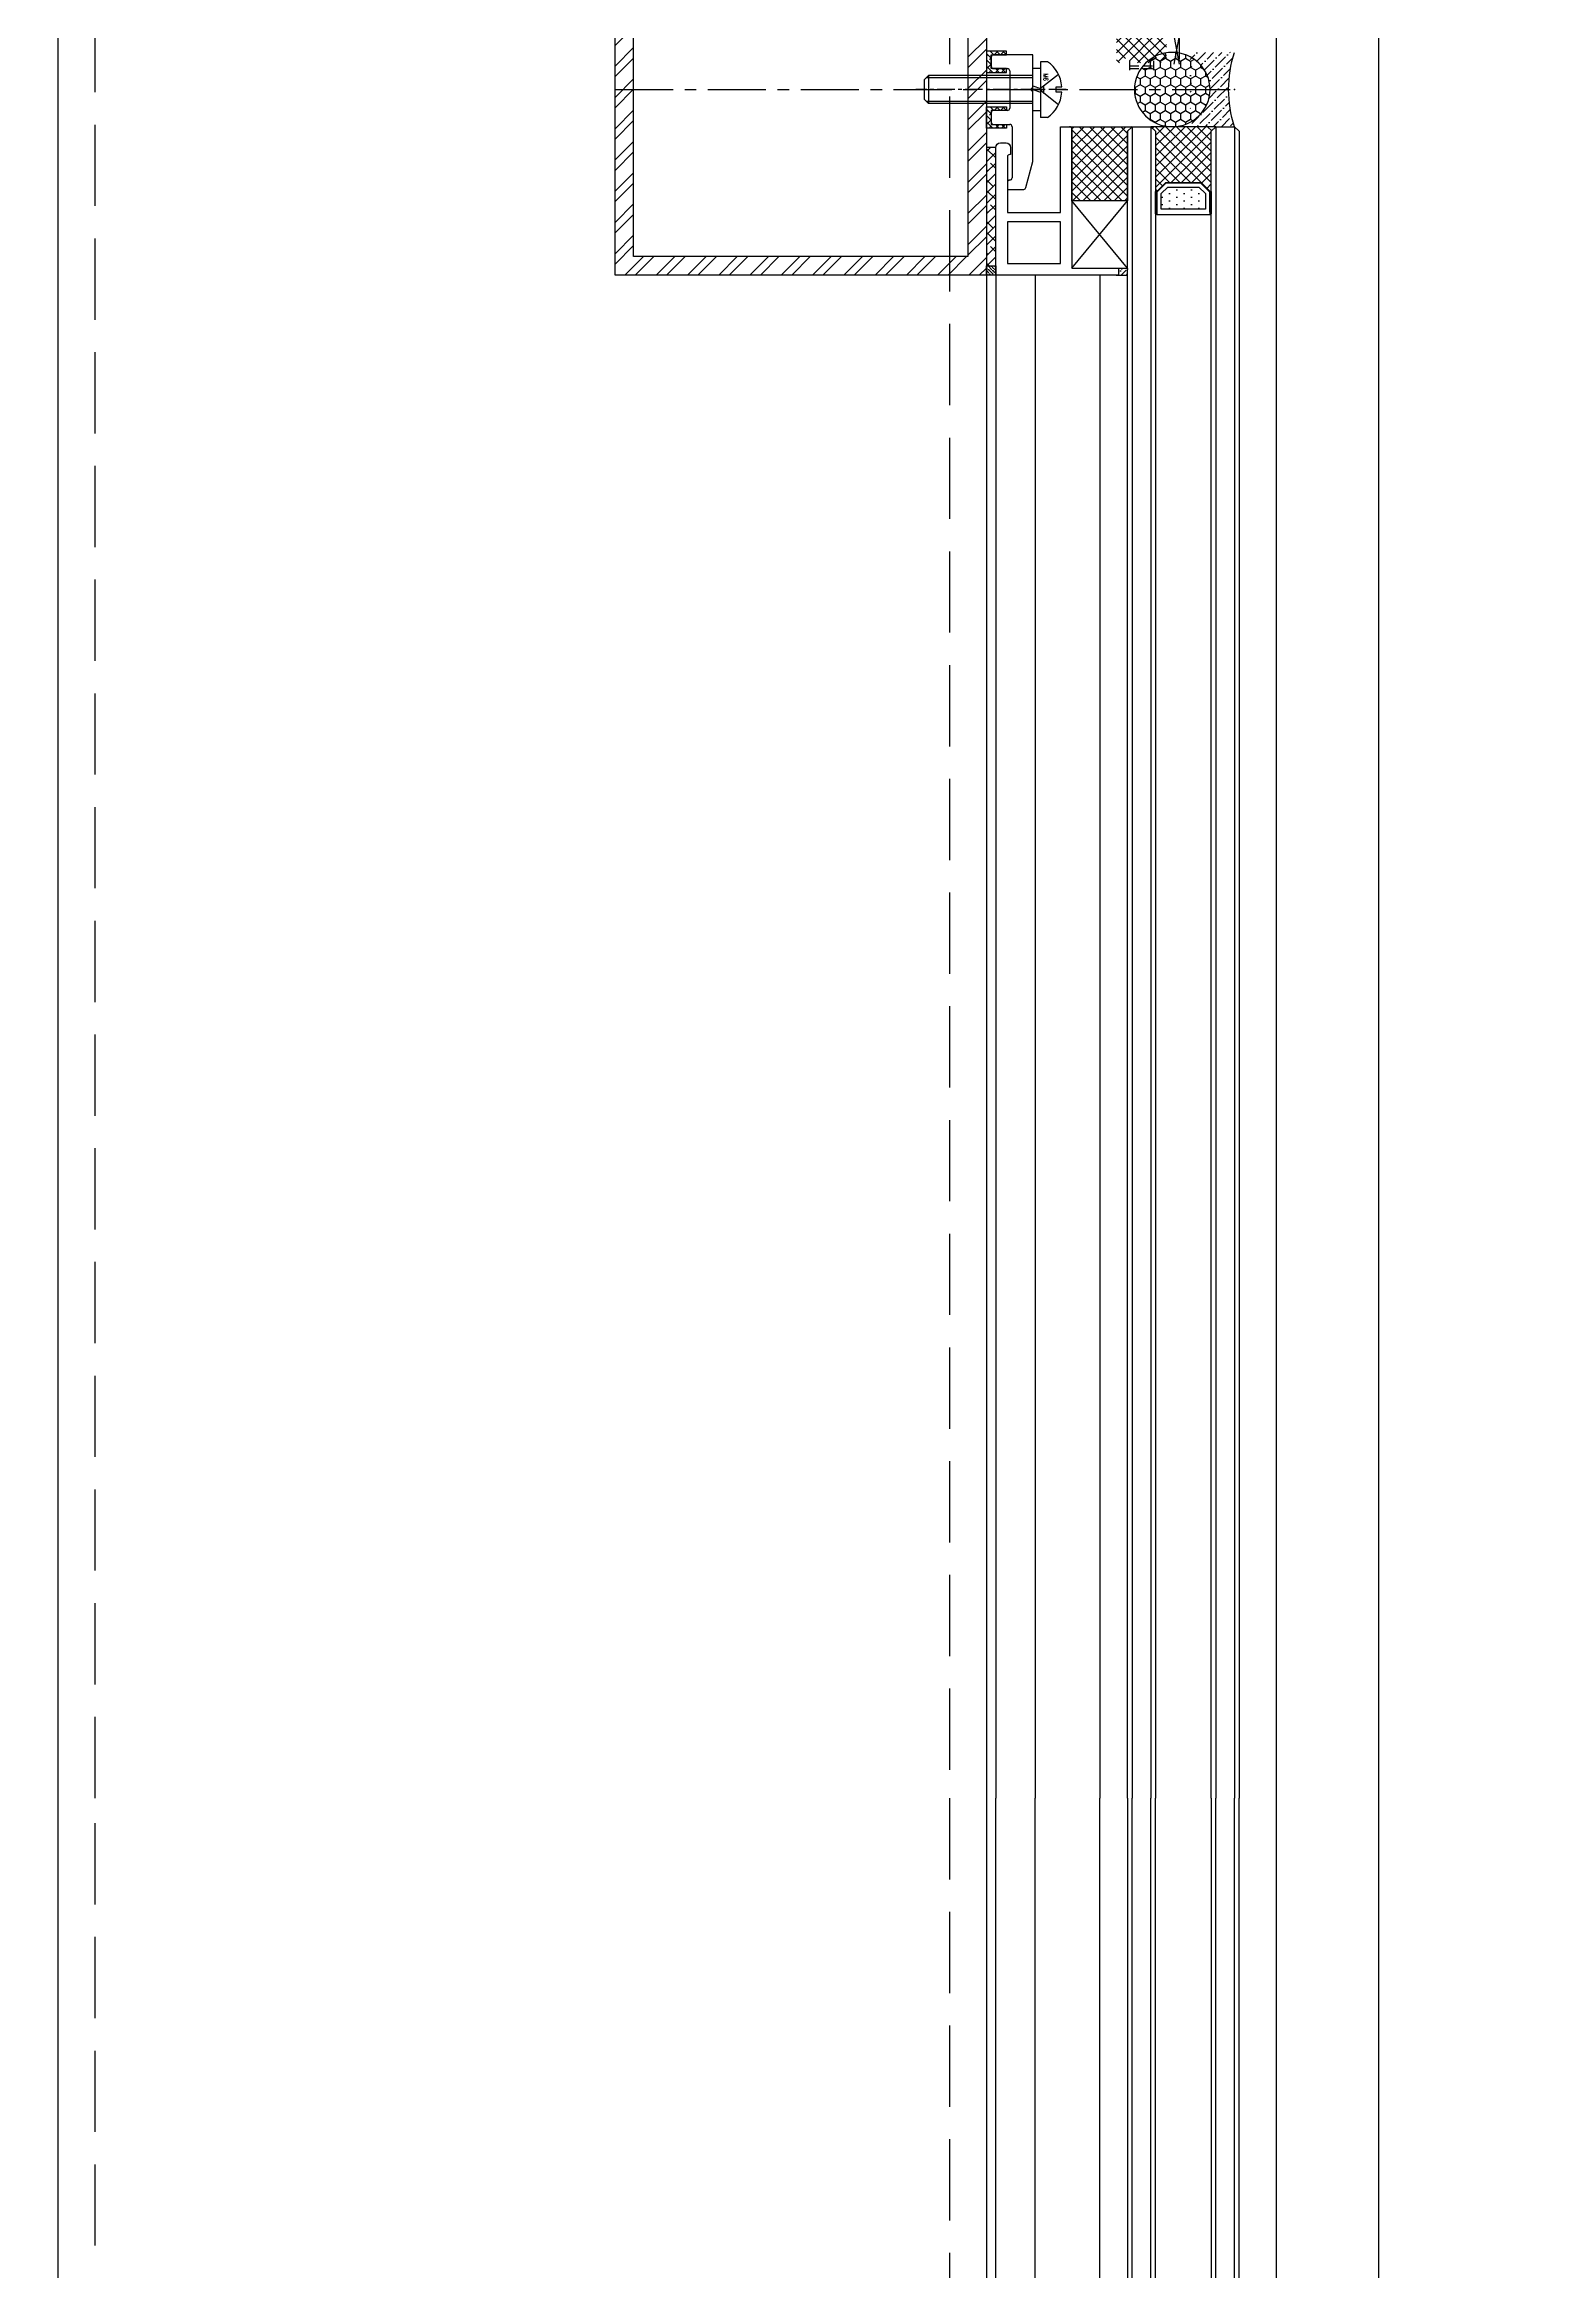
# Model space of a CAD drawing. Extents: x 220580 to 2027826, y -309201 to 71987.
# Drawn here: x 404590.9 to 404915.4, y -223549 to -223069.3 of the extents above; entities that cross this region are included whole.
import ezdxf
from ezdxf.enums import TextEntityAlignment as Align

# ---------------------------------------------------------------- set-up
doc = ezdxf.new("R2010")
doc.units = 0
for name, pattern in [('AUSGEZOGEN', [0]), ('CENTER', [2, 1.25, -0.25, 0.25, -0.25]), ('DASHED', [0.75, 0.5, -0.25]), ('ZN-CENTER', [2, 1.25, -0.25, 0.25, -0.25]), ('ZN-DASH', [0.35, 0.25, -0.1])]:
    doc.linetypes.add(name, pattern=pattern)
for name, color, linetype in [('!ZN1-填充-8', 8, 'Continuous'), ('!ZN1-标注-173', 173, 'Continuous'), ('!ZN3-玻璃幕墙-4', 4, 'Continuous'), ('!ZN3-铝板幕墙-3', 3, 'Continuous'), ('!ZN4-辅助材料-1', 1, 'Continuous'), ('!ZN4-配件-11', 11, 'Continuous'), ('!ZN5-钢材投影-40', 40, 'Continuous'), ('!ZN5-铝材投影-112', 112, 'Continuous'), ('!ZN5-铝材断面-6', 6, 'Continuous'), ('!ZN6-虚线-8', 8, 'ZN-DASH'), ('2钢材断面', 2, 'Continuous'), ('4玻璃幕墙', 4, 'Continuous'), ('A_Hatch', 8, 'Continuous'), ('ZX', 240, 'CENTER'), ('型材截面颜色', 253, 'Continuous')]:
    doc.layers.add(name, color=color, linetype=linetype)
for name, color, linetype, lineweight in [('0CABR-填充', 8, 'Continuous', 5), ('0CABR-密封材料、垫片', 195, 'Continuous', 9), ('0填充', 8, 'Continuous', 13)]:
    doc.layers.add(name, color=color, linetype=linetype, lineweight=lineweight)
doc.styles.add('DHTEXT-1', font='ROMANS.shx', dxfattribs={"width": 0.7, "bigfont": 'CHINESE.shx'})

# ---------------------------------------------------------------- blocks, each defined once
blk = doc.blocks.new('20250822090122')
at = {"layer": 'A_Hatch'}
h = blk.add_hatch(dxfattribs=at)
h.set_pattern_fill('ANSI32', color=256)
h.set_pattern_definition([(45, (-80, -40), (-3.367596045400933, 3.367596045400933), []), (45, (-77.75493500000448, -40), (-3.367596045400933, 3.367596045400933), [])])
h.paths.add_polyline_path([(0, 40), (-80, 40), (-80, -40), (0, -40)])
h.paths.add_polyline_path([(-4, 36), (-4, -36), (-76, -36), (-76, 36)], flags=16)
at = {"layer": '2钢材断面'}
for points in [[(-80, 40), (0, 40), (0, -40), (-80, -40)], [(-76, 36), (-4, 36), (-4, -36), (-76, -36)]]:
    blk.add_lwpolyline(points, close=True, dxfattribs=at)
blk = doc.blocks.new('*U1816')
at = {"layer": '!ZN1-填充-8'}
h = blk.add_hatch(dxfattribs=at)
h.set_pattern_fill('ANSI37', color=256, scale=0.5, style=0)
h.set_pattern_definition([(45, (6, -8.881784197001252e-16), (-1.122532015133644, 1.122532015133644), []), (135, (6, -8.881784197001252e-16), (-1.122532015133644, -1.122532015133644), [])])
h.paths.add_polyline_path([(1.029468876367901e-06, 5.00000102652325), (1.029468876367901e-06, 19.0000010265237), (1.000001029469331, 18.00000102652325), (14.00000102946797, 18.00000102652325), (14.00000102946797, 17.75000102652325), (12.00000102946797, 15.75000102652325), (12.00000102946797, 8.250001026523705), (14.00000102946797, 6.250001026523704), (14.00000102946797, 6.000001026523704), (1.000001029469331, 6.000001026523704)])
h = blk.add_hatch(dxfattribs=at)
h.set_pattern_fill('DOTS', color=8, angle=-1.272221872585407e-14, style=0)
h.set_pattern_definition([(0, (6, -8.881784197001252e-16), (0.7937500000000003, 1.5875), [0, -1.5875])])
h.paths.add_polyline_path([(13.00000246392847, 15.33578673215879), (13.00000246392847, 8.664213388665985), (14.4142185169444, 7.24999733565005), (17.80000246392865, 7.24999733565005), (17.80000246392865, 16.74999733565005), (14.41421306741995, 16.74999733565005)])
for points in [[(18.75000205893684, 17.99999999999977), (14.00000205893684, 17.99999999999977), (14.00000205893684, 17.74999999999977), (18.75000205893684, 17.74999999999977)], [(18.75000205893684, 6.249999999999772), (14.00000205893684, 6.249999999999772), (14.00000205893684, 5.999999999999772), (18.75000205893684, 5.999999999999772)]]:
    blk.add_hatch(color=256, dxfattribs=at).paths.add_polyline_path(points)
for p, q in [((2.058937752735802e-06, 22.99999999999977), (360.0852182416716, 23.00000000000965)), ((1.029468876367901e-06, 19.00000102946865), (360.0852172122027, 19.00000102947851)), ((1.029468876367901e-06, 4.999999091356357), (360.0852172122027, 4.999999091366227)), ((2.058937752735801e-06, 1.000000120825234), (360.0852182416716, 1.000000120835105))]:
    blk.add_line(p, q, dxfattribs=at)
at = {"layer": '!ZN3-玻璃幕墙-4'}
for points in [[(360.0852182416716, 24.00000000000965), (1.000002058937753, 23.99999999999977), (2.058937752735802e-06, 22.99999999999977), (2.058937752735801e-06, 18.99999999999977), (1.000002058937753, 17.99999999999977), (360.0852182416716, 18.00000000000964)], [(360.085218241672, 6.000000000009642), (1.000002058937298, 5.999999999999772), (2.058936843241099e-06, 4.999999999999772), (2.058935933746397e-06, 0.9999999999997726), (1.000002058935479, 0), (360.085218241672, 1.146234587067292e-11)]]:
    blk.add_lwpolyline(points, dxfattribs=at)
at = {"layer": '!ZN4-辅助材料-1'}
for points in [[(1.029468876367901e-06, 5.00000102652325), (1.029468876367901e-06, 19.0000010265237), (1.000001029469331, 18.00000102652325), (14.00000102946797, 18.00000102652325), (14.00000102946797, 17.75000102652325), (12.00000102946797, 15.75000102652325), (12.00000102946797, 8.250001026523705), (12.00000102946797, 8.250001026523705), (14.00000102946797, 6.250001026523704), (14.00000102946797, 6.000001026523704), (1.000001029469331, 6.000001026523704), (1.029468876367901e-06, 5.00000102652325)], [(12.00000205893639, 15.74999993958727), (12.00000205893639, 8.250000060412503), (14.00000205893639, 6.250000060412503), (19.00000205893639, 6.250000060412503), (19.00000205893639, 17.7500000604125), (14.00000205893639, 17.7500000604125)], [(13.00000246392847, 15.33578673215879), (13.00000246392847, 8.664213388665985), (14.4142185169444, 7.24999733565005), (17.80000246392865, 7.24999733565005), (17.80000246392865, 16.74999733565005), (14.41421306741995, 16.74999733565005)], [(18.75000205893684, 17.99999999999977), (14.00000205893684, 17.99999999999977), (14.00000205893684, 17.74999999999977), (18.75000205893684, 17.74999999999977)], [(18.75000205893684, 6.249999999999772), (14.00000205893684, 6.249999999999772), (14.00000205893684, 5.999999999999772), (18.75000205893684, 5.999999999999772)]]:
    blk.add_lwpolyline(points, close=True, dxfattribs=at)
blk.add_lwpolyline([(18.40000141310247, 17.74999853286067), (18.40000141310247, 17.65000006041236), (14.04142182915984, 17.65000006041236), (12.09999785437094, 15.70857608562369), (12.09999785437094, 8.291423709387573), (14.04142303089793, 6.349998532860581), (18.40000205893648, 6.349998532860581), (18.40000205893648, 6.250000060412503), (18.40000205893648, 6.349998532860581)], dxfattribs=at)
at = {"layer": 'Defpoints', "color": 250}
for p in [(2.058935478999048e-06, 24.00000205304695), (1.029468876367901e-06, 17.99999999999977), (1.029468876367901e-06, 5.999999999999772), (12.00000205893639, 6.000001026523704), (2.058935478999047e-06, 0)]:
    blk.add_point(p, dxfattribs=at)
blk = doc.blocks.new('*U1907')
at = {"linetype": 'ByBlock', "ltscale": 10}
for p, q in [((-3.099760062443238, 5.999999999999091), (-1.5997600624396, 5.999999999999091)), ((-1.5997600624396, -5.999999999999091), (-1.5997600624396, 5.999999999999091)), ((-6.199760062438145, 0.5999999999958163), (-4.999760062433779, 0.5999999999976353)), ((-5.512308570388996, 3.264313849224891), (-1.5997600624396, 0.2324707128979036)), ((-4.999760062433779, 0.5999999999976353), (-4.999760062433779, -0.5999999999994543)), ((-2.359507198434585, 0.8212005739923881), (-2.359507198434585, -0.8212005739890408)), ((-1.5997600624396, -4.620044984873882), (-1.5997600624396, 4.620044984872013)), ((-1.5997600624396, 4.620044984872013), (0, 4.620044984872013)), ((0, -9.343636975245317e-13), (-1.5997600624396, 0.5822434348437788)), ((0, 4.620044984872013), (0, -4.620044984873882)), ((2.220446049250313e-16, 3.000000000002645), (22.5002399375644, 3.000000000000339)), ((2.220446049250313e-16, 2.55000000000389), (22.95023993756877, 2.549999999997793)), ((22.50023993756076, -2.999999999986928), (22.50023993755713, 3.000000000014891)), ((22.50023993755713, 3.000000000014891), (23.40023993755858, 2.100000000013436)), ((23.40023993756222, -2.100000000009119), (23.40023993755858, 2.100000000013436)), ((-4.999760062433779, -0.5999999999994543), (-6.200041946336569, -0.6000000000067303)), ((-5.512308570388996, -3.264313849219434), (-1.5997600624396, -0.2324707128950645)), ((-0.0001236077368957922, -0.834518847842471), (-1.599883670176496, -0.2522754129977578)), ((0, -4.620044984873882), (-1.5997600624396, -4.620044984873882)), ((0, -2.549999999996544), (22.95023993757604, -2.549999999997114)), ((2.220446049250313e-16, -2.999999999997355), (22.50023993756804, -2.999999999999661)), ((22.50023993755713, -3.000000000014213), (23.40023993755858, -2.100000000012757)), ((-3.0997600624396, -5.999999999999091), (-1.5997600624396, -5.999999999999091))]:
    blk.add_line(p, q, dxfattribs=at)
at = {"color": 0, "linetype": 'ZN-CENTER', "ltscale": 3}
blk.add_line((-7.149760062439595, 2.968965134506063e-13), (25.2002399375604, 2.456684181638768e-12), dxfattribs=at)
at = {"linetype": 'ByBlock', "ltscale": 10}
for centre, radius, start, end in [((0.6289204536260513, 0.2696463704114649), 6.836666666661672, 123.0516276806388, 177.2303399897559), ((0.6289204536260513, -0.2696463704151029), 6.836666666662514, 182.7696600102441, 236.9483723193611)]:
    blk.add_arc(centre, radius, start, end, dxfattribs=at)
at = {"layer": 'Defpoints', "color": 0, "ltscale": 10, "style": 'DHTEXT-1', "width": 0.7}
blk.add_text('M6', height=1, rotation=90, dxfattribs=at).set_placement((-2.254738332375523, -2.651439335049475), align=Align.CENTER)
blk = doc.blocks.new('16胶缝')
at = {"layer": '!ZN1-填充-8', "ltscale": 0.1}
h = blk.add_hatch(dxfattribs=at)
h.set_pattern_fill('HONEY', color=256, scale=10, style=0)
h.set_pattern_definition([(4.818975183877585e-15, (-19679.56000236233, -11324.37131966545), (1.875, 1.08253175), [1.25, -2.5]), (120, (-19679.56000236233, -11324.37131966545), (-1.874999995903225, 1.082531757095823), [1.249999999999998, -2.499999999999997]), (60.00000000000003, (-19679.56000236233, -11324.37131966545), (4.096775418904741e-09, 2.165063507095822), [-2.499999999999998, 1.249999999999999])])
edge = h.paths.add_edge_path()
edge.add_ellipse((8.000000000182808, 13.40127735032729), major_axis=(-1.852811262691897e-12, -8.148750109612592), ratio=0.9817456533069091, start_angle=0, end_angle=360)
h = blk.add_hatch(dxfattribs=at)
h.set_pattern_fill('ANSI36', color=256, scale=10, style=0)
h.set_pattern_definition([(45.00000000000003, (-19679.575386873, -11324.37131966545), (0.6629126073623883, 2.430679560328756), [3.125, -0.625, 0, -0.625])])
edge = h.paths.add_edge_path()
edge.add_ellipse((8.015384510843433, 13.40127735032729), major_axis=(0.8733517820453444, 8.103544729698486), ratio=0.9813319895029027, start_angle=124.6262873536864, end_angle=247.3977371599691, ccw=False)
edge.add_arc((0.0005942590132690384, 10.19757702908555), 1.197577176534192, 269.97156881858757, 324.48671338471985, ccw=False)
edge.add_line((1.455191522836685e-11, 8.999999999992724), (1.091393642127514e-11, -1.818989403545856e-12))
edge.add_arc((8.000000000015461, -24.92179927315374), 26.17434008740905, 432.2031562990745, 467.7968437009381, ccw=False)
edge.add_line((16.00000000001455, 0), (16.00000000001091, 9.000000000003638))
edge.add_arc((16.00645417175474, 10.22705133927502), 1.227068313314542, 216.5905572920867, 269.6986325029304, ccw=False)
at = {"layer": '!ZN4-辅助材料-1', "color": 1, "ltscale": 0.1}
blk.add_arc((8.000000000014552, -24.92179927313555), 26.17434008739207, 72.20315629866607, 107.7968437013339, dxfattribs=at)
blk.add_ellipse((8.000000000182808, 13.40127735032729), major_axis=(-1.852811262691897e-12, -8.148750109612592), ratio=0.9817456533069091, dxfattribs=at)
blk.add_point((8.000000000014552, 7.275957614183426e-12), dxfattribs=at)
blk = doc.blocks.new('胶缝断面')
at = {"color": 7, "ltscale": 0.1, "extrusion": (0, 0, -1), "zscale": -1, "rotation": 180}
blk.add_blockref('16胶缝', (8, 5.456968210637569e-12), dxfattribs=at)
blk = doc.blocks.new('20240131155736')
at = {"layer": '!ZN1-填充-8'}
h = blk.add_hatch(dxfattribs=at)
h.set_pattern_fill('ANSI36', color=256, scale=0.5, angle=270, style=0)
h.set_pattern_definition([(315, (4155.516182055328, -11794.82250172619), (1.543481520808761, -0.4209495056751171), [1.984375, -0.396875, 0, -0.396875])])
h.paths.add_polyline_path([(-0.7497986001617392, 0.7500036128367356), (-0.7497986001617392, -0.7500036128367356), (1.250202532093681, -0.7500036128367356), (1.250202532093681, 0.7500036128367356)])
at = {"layer": '!ZN4-辅助材料-1', "linetype": 'AUSGEZOGEN'}
blk.add_line((-1.250202532108233, 0.749996387068677), (1.250202532108233, 0.7500036128367356), dxfattribs=at)
blk = doc.blocks.new('20240131160147')
at = {"layer": '!ZN5-铝材断面-6'}
blk.add_lwpolyline([(-3.359996820086963, 1.24972521692689), (-3.360017300714389, 19.749725232934), (-0.8600173007143894, 19.749725232934), (-0.8599968200869625, -10.750274787526), (9.139988671027822, -10.75027476862306), (9.139988671027822, -12.25027476862306), (-17.2600001134706, -12.25027476875402), (-17.2600001134706, 15.24972523121687, -0.414213562373095), (-16.2600001134706, 16.24972523121687), (-15.06000012539153, 16.24972523121687, -0.414213562373095), (-14.06000012539153, 15.24972523121687), (-14.06000012539153, 13.74972523121687), (-14.2600001134706, 13.74972523121687, 0.414213562373095), (-14.7600001134706, 13.24972523121687), (-14.7600001134706, 1.249725235698861)], format="xyb", close=True, dxfattribs=at)
blk.add_lwpolyline([(-14.7600001134706, -0.7502747643011389), (-14.7600001134706, -9.750274768754025), (-3.359996820086963, -9.750274787525996), (-3.359996820086963, -0.7502747830731096)], close=True, dxfattribs=at)
at = {"layer": '!ZN1-填充-8', "ltscale": 50, "xscale": -1, "rotation": 180}
blk.add_blockref('20240131155736', (9.889797354408074, -11.50027115578996), dxfattribs=at)
blk = doc.blocks.new('20250822102610', base_point=(-89164.55327459493, -87453.63117898782))
at = {"layer": '!ZN1-填充-8'}
h = blk.add_hatch(dxfattribs=at)
h.set_pattern_fill('ANSI37', color=256, angle=-1.272221872585407e-14, style=0)
h.set_pattern_definition([(44.99999999999999, (0, 0), (-1.122532015133644, 1.122532015133644), []), (135, (0, 0), (-1.122532015133644, -1.122532015133644), [])])
edge = h.paths.add_edge_path()
edge.add_line((-89165.05327484866, -87423.13117512563), (-89151.55327484867, -87423.13118085341))
edge.add_line((-89151.55327484867, -87423.13118085341), (-89152.55327484867, -87424.13118000627))
edge.add_line((-89152.55327484867, -87424.13118000627), (-89152.55327484867, -87439.13118438769))
edge.add_line((-89152.55327484867, -87439.13118438769), (-89164.55327484867, -87439.13117682973))
edge.add_line((-89164.55327484867, -87439.13117682973), (-89164.55327484867, -87423.63117784967))
edge.add_arc((-89165.05327484867, -87423.63117512563), 0.5000000000074204, 359.9996878473482, 449.9999999983324)
at = {"layer": '!ZN1-填充-8', "ltscale": 100}
for p, q in [((-89152.5532746931, -87453.63117898782), (-89164.55327484867, -87439.13117682973)), ((-89164.55327459493, -87453.63117898782), (-89152.55327484867, -87439.13118438756))]:
    blk.add_line(p, q, dxfattribs=at)
at = {"layer": '!ZN4-辅助材料-1', "linetype": 'AUSGEZOGEN'}
blk.add_lwpolyline([(-89165.05327484866, -87423.13117512563), (-89151.55327484867, -87423.13118085341), (-89152.55327484867, -87424.13118000627), (-89152.55327484867, -87439.13118438769), (-89164.55327484867, -87439.13117682973), (-89164.55327484867, -87423.63117784967, 0.4142151580810171), (-89165.05327484866, -87423.13117512563), (-89165.05327484866, -87423.13117512563)], format="xyb", dxfattribs=at)
blk.add_lwpolyline([(-89152.55327484867, -87439.13118438768), (-89164.55327467559, -87439.13117716176), (-89164.55327469764, -87442.13117353823)], dxfattribs=at)
blk.add_lwpolyline([(-89164.55327459965, -87439.13117716176), (-89164.55327459493, -87453.63117898782), (-89152.5532746931, -87453.63117898782), (-89152.55327469783, -87439.13117716176)], close=True, dxfattribs=at)
blk = doc.blocks.new('20250822103338', base_point=(-89182.55327602196, -87455.13117897836))
at = {"layer": '0填充'}
h = blk.add_hatch(dxfattribs=at)
h.set_pattern_fill('ANSI38', color=256, angle=360, style=0)
h.set_pattern_definition([(45, (0, 0), (-1.122532015133644, 1.122532015133644), []), (134.9999999999999, (0, 0), (-3.367596045400932, 1.122532015133645), [3.96875, -2.38125])])
h.paths.add_polyline_path([(-89182.553276022, -87453.13117897836), (-89180.55327602198, -87453.13117897836), (-89180.55327602211, -87427.6311789784), (-89182.55327602211, -87427.6311789784)])
at = {"layer": '型材截面颜色', "ltscale": 60}
h = blk.add_hatch(dxfattribs=at)
h.set_pattern_fill('ANSI36', color=256, scale=0.3, angle=90.00000000000001)
h.set_pattern_definition([(135, (0, 0), (-0.9260889124852567, 0.2525697034050699), [1.190625, -0.238125, 0, -0.238125])])
h.paths.add_polyline_path([(-89182.55327602196, -87455.13117898106), (-89182.55327602196, -87453.13104161006), (-89180.55326710995, -87453.1311102956), (-89180.55326710995, -87455.13124766659)])
at = {"layer": '!ZN4-辅助材料-1'}
for points in [[(-89180.55327602195, -87427.6311789784), (-89182.55327602195, -87427.6311789784), (-89182.55327602196, -87453.13117897836), (-89180.55327602196, -87453.13117897836)], [(-89182.55327602196, -87455.13117897836), (-89182.55327602196, -87453.13104160737), (-89180.55326570052, -87453.13103338321), (-89180.55326570052, -87455.1311707542)]]:
    blk.add_lwpolyline(points, close=True, dxfattribs=at)
at = {"layer": '0CABR-密封材料、垫片'}
blk.add_lwpolyline([(-89180.55327602195, -87427.6311789784), (-89182.55327602195, -87427.6311789784), (-89182.55327602196, -87455.13117897836), (-89180.55327602196, -87455.13117897836)], close=True, dxfattribs=at)
blk = doc.blocks.new('20250822103828')
at = {"layer": '!ZN4-辅助材料-1', "ltscale": 100}
for name, p in [('20250822102610', (18.40000010126096, 1.499999990541255)), ('20250822103338', (0, 0))]:
    blk.add_blockref(name, p, dxfattribs=at)
at = {"layer": '!ZN6-虚线-8', "ltscale": 50}
blk.add_blockref('20240131160147', (19.26000011348515, 12.25027476875402), dxfattribs=at)
blk = doc.blocks.new('20250828094859', base_point=(-112732.7450166754, -32047.51196832285))
at = {"layer": '!ZN1-填充-8'}
h = blk.add_hatch(dxfattribs=at)
h.set_pattern_fill('ANSI37', color=8, angle=90.00000000000001)
h.set_pattern_definition([(135, (0, 0), (-1.122532015133644, -1.122532015133644), []), (225, (0, 0), (1.122532015133644, -1.122532015133644), [])])
h.paths.add_polyline_path([(-112703.1607797071, -32075.37105796087, 0.4693412598177767), (-112703.7907325481, -32074.92960437454, 0.4772616551268979), (-112704.7577913438, -32075.71196705185), (-112704.7577913438, -32080.97196705174, 0.4770910882801007), (-112703.7911673557, -32081.75442244772, 0.4719103256772501), (-112703.1612024632, -32081.30833068817, -0.9297347899613067), (-112701.9643802245, -32081.30833068817, 0.3930506007189793), (-112701.4657042917, -32081.77196705181), (-112697.279878396, -32081.77196705181, 0.3930506007153051), (-112696.7812024632, -32081.30833068816, -0.9297347899464696), (-112695.5843802245, -32081.30833068816, 0.4719103256673575), (-112694.9544153319, -32081.75442244773, 0.4770910882785173), (-112693.9877913438, -32080.97196705175), (-112693.9877913438, -32075.7119670518, 0.4772616551345985), (-112694.9548501395, -32074.92960437454, 0.469341259815262), (-112695.5848029805, -32075.3710579609, -0.9598614526605848), (-112696.7827913438, -32075.32196705183), (-112696.7827913438, -32074.01196705181, -0.4142135623805389), (-112696.2827913438, -32073.5119670518), (-112702.4627913438, -32073.51196705182, -0.4142135623737843), (-112701.9627913438, -32074.01196705181), (-112701.9627913438, -32075.3219670518, -0.9598614526833716)])
at = {"layer": '!ZN1-填充-8', "ltscale": 15}
for p, q in [((-112735.0949772261, -32033.01196832288), (-112771.3450042032, -32041.01196832288)), ((-112735.0949772261, -32041.51196832288), (-112771.3450042032, -32033.01196832323)), ((-112735.0949772261, -32035.0119724377), (-112735.0949772261, -32041.51196832288))]:
    blk.add_line(p, q, dxfattribs=at)
at = {"layer": '!ZN1-填充-8', "color": 8, "ltscale": 50}
for p, q in [((-112691.2005421576, -32075.51196832494), (-112692.4005421576, -32082.0119670515)), ((-112691.2005421576, -32082.0119670515), (-112692.4005421576, -32075.51196832494))]:
    blk.add_line(p, q, dxfattribs=at)
at = {"layer": '!ZN1-填充-8', "linetype": 'DASHED', "ltscale": 4}
for p, q in [((-112701.9635151577, -32082.4244670518), (-112696.78206753, -32082.4244670518)), ((-112701.9635151577, -32083.01196705181), (-112696.78206753, -32083.01196705181))]:
    blk.add_line(p, q, dxfattribs=at)
for points in [[(-112701.9635151577, -32081.3187039933), (-112701.9635151577, -32083.51196705181)], [(-112696.78206753, -32081.31870399328), (-112696.78206753, -32083.51196705181)]]:
    blk.add_lwpolyline(points, dxfattribs=at)
at = {"layer": '!ZN4-辅助材料-1', "ltscale": 15}
for p, q in [((-112696.2827913438, -32073.5119670518), (-112702.4627913438, -32073.51196705182)), ((-112691.2005421576, -32081.0119670515), (-112691.2005421576, -32076.51196832494))]:
    blk.add_line(p, q, dxfattribs=at)
blk = doc.blocks.new('20200306093546', base_point=(29869.44451845904, 42689.60230079947))
at = {"layer": '!ZN1-填充-8'}
h = blk.add_hatch(dxfattribs=at)
h.set_pattern_fill('ANSI36', color=256, angle=-270, style=0)
h.set_pattern_definition([(135, (29867.4444736498, 42689.10230079959), (-3.086963041617522, 0.8418990113502317), [3.96875, -0.79375, 0, -0.79375])])
edge = h.paths.add_edge_path()
edge.add_line((29867.4444736498, 42689.10230079959), (29867.44447369179, 42693.60231268449))
edge.add_arc((29867.9444736498, 42689.10230079959), 0.5, 90, 179.9999995806171, ccw=False)
edge.add_line((29867.9444736498, 42689.60230079959), (29870.9444736498, 42689.60230079959))
edge.add_arc((29870.9444736498, 42690.10230079959), 0.5, 270, 360)
edge.add_line((29871.4444736498, 42690.10230079959), (29871.4444736498, 42693.10230079959))
edge.add_arc((29871.94448594884, 42693.10228850055), 0.500012299189907, 89.99859066865429, 179.9985906686543, ccw=False)
edge.add_arc((29868.26590862396, -498209.810069502), 540903.4123828103, 89.99961034399236, 90.00008701138444)
at = {"layer": '!ZN4-辅助材料-1', "ltscale": 15}
blk.add_arc((29868.26595343297, -498209.8100695022), 540903.4123828103, 89.99961034399234, 90.00008701138442, dxfattribs=at)
blk = doc.blocks.new('A$C127fa938')
at = {"layer": '!ZN1-标注-173', "ltscale": 15, "rotation": 90}
blk.add_blockref('20200306093546', (-31.00000000005821, 1.99999999996362), dxfattribs=at)
at = {"layer": '!ZN5-铝材断面-6', "ltscale": 50}
blk.add_blockref('20250828094859', (5.600008564520977, 0), dxfattribs=at)
blk = doc.blocks.new('20250828093013')
at = {"layer": '!ZN5-铝材投影-112'}
for p, q in [((1.455191522836685e-11, 3.637978807091713e-12), (-8.499999999869033, 1.455191522836685e-11)), ((-1.01863406598568e-10, -6.999999999985448), (0, 0)), ((-8.999999999869033, -0.4999999999854481), (-8.999999999869033, -2.499999999985448)), ((-8.499999999869033, -2.999999999985448), (-5.499999999869033, -2.999999999985448)), ((-4.999999999869033, -3.499999999985448), (-5.000000000101863, -11.49999999998545)), ((-4.999999999869033, -3.499999999985448), (-4.999999999869033, -3.499999999985448)), ((-0.5000000001018634, -7.499999999985448), (-1.01863406598568e-10, -6.999999999985448)), ((-1.01863406598568e-10, -7.999999999985448), (-0.5000000001018634, -7.499999999985448)), ((-1.01863406598568e-10, -22.99999999998545), (-1.01863406598568e-10, -7.999999999985448)), ((-8.999999999869033, -12.49999999998545), (-8.999999999869033, -14.49999999998545)), ((-5.499999999869033, -11.99999999998545), (-8.499999999869033, -11.99999999998545)), ((-8.499999999869033, -14.99999999998545), (-4.999999999577994, -14.99999999998181)), ((-4.499999999577994, -15.49999999998181), (-4.499999999577994, -26.49999999998181)), ((-1.508395735509112, -28.6294095225021), (-1.01863406598568e-10, -22.99999999998545)), ((-5.499999999577994, -27.49999999998181), (-5.499999999577994, -28.99999999998181)), ((-5.499999999577994, -28.99999999998181), (-1.991358648621826, -28.99999999998545))]:
    blk.add_line(p, q, dxfattribs=at)
for centre, radius, start, end in [((-8.499999999869033, -0.4999999999854481), 0.5, 90, 180), ((-8.499999999869033, -2.499999999985448), 0.5, 180, 270), ((-5.499999999869033, -3.499999999989086), 0.500000000003638, 4.168816632087861e-10, 90), ((-8.499999999869033, -12.49999999998545), 0.5, 90, 180), ((-5.499999999985448, -11.50000000009823), 0.4999999998835847, 270.0000000133402, 1.292333155947237e-08), ((-8.499999999869033, -14.49999999998545), 0.5, 180, 270), ((-4.999999999577994, -15.49999999998181), 0.5, 0, 90), ((-4.999999999577994, -27.49999999998181), 0.5, 90, 180), ((-4.999999999577994, -26.49999999998181), 0.5, 270, 0), ((-1.991358648665482, -28.49999999998909), 0.499999999996362, 270.0000000050026, 345.0000000045844)]:
    blk.add_arc(centre, radius, start, end, dxfattribs=at)
blk = doc.blocks.new('*U1766')
at = {"layer": '!ZN1-填充-8'}
h = blk.add_hatch(dxfattribs=at)
h.set_pattern_fill('ANSI37', color=256, scale=0.5, style=0)
h.set_pattern_definition([(45, (6, 0), (-1.122532015133644, 1.122532015133644), []), (135, (6, 0), (-1.122532015133644, -1.122532015133644), [])])
h.paths.add_polyline_path([(1.029468876367901e-06, 5.00000102652325), (1.029468876367901e-06, 19.00000102652371), (1.000001029469331, 18.00000102652325), (14.00000102946797, 18.00000102652325), (14.00000102946797, 17.75000102652325), (12.00000102946797, 15.75000102652325), (12.00000102946797, 8.250001026523705), (14.00000102946797, 6.250001026523705), (14.00000102946797, 6.000001026523705), (1.000001029469331, 6.000001026523705)])
h = blk.add_hatch(dxfattribs=at)
h.set_pattern_fill('DOTS', color=8, angle=-1.272221872585407e-14, style=0)
h.set_pattern_definition([(0, (6, 0), (0.7937500000000003, 1.5875), [0, -1.5875])])
h.paths.add_polyline_path([(13.00000246392847, 15.33578673215879), (13.00000246392847, 8.664213388665985), (14.4142185169444, 7.24999733565005), (17.80000246392865, 7.24999733565005), (17.80000246392865, 16.74999733565005), (14.41421306741995, 16.74999733565005)])
for points in [[(18.75000205893684, 17.99999999999977), (14.00000205893684, 17.99999999999977), (14.00000205893684, 17.74999999999977), (18.75000205893684, 17.74999999999977)], [(18.75000205893684, 6.249999999999773), (14.00000205893684, 6.249999999999773), (14.00000205893684, 5.999999999999773), (18.75000205893684, 5.999999999999773)]]:
    blk.add_hatch(color=256, dxfattribs=at).paths.add_polyline_path(points)
for p, q in [((2.058937752735802e-06, 22.99999999999977), (503.914783983314, 23.00000000001423)), ((1.029468876367901e-06, 19.00000102946865), (503.9147829538451, 19.0000010294831)), ((1.029468876367901e-06, 4.999999091356358), (503.9147829538451, 4.999999091370806)), ((2.058937752735801e-06, 1.000000120825234), (503.914783983314, 1.000000120839684))]:
    blk.add_line(p, q, dxfattribs=at)
at = {"layer": '!ZN3-玻璃幕墙-4'}
for points in [[(503.914783983314, 24.00000000001423), (1.000002058937753, 23.99999999999977), (2.058937752735802e-06, 22.99999999999977), (2.058937752735801e-06, 18.99999999999977), (1.000002058937753, 17.99999999999977), (503.914783983314, 18.00000000001422)], [(503.9147839833145, 6.000000000014221), (1.000002058937298, 5.999999999999773), (2.058936843241099e-06, 4.999999999999773), (2.058935933746397e-06, 0.9999999999997726), (1.000002058935479, 0), (503.9147839833145, 1.604077385068404e-11)]]:
    blk.add_lwpolyline(points, dxfattribs=at)
at = {"layer": '!ZN4-辅助材料-1'}
for points in [[(1.029468876367901e-06, 5.00000102652325), (1.029468876367901e-06, 19.00000102652371), (1.000001029469331, 18.00000102652325), (14.00000102946797, 18.00000102652325), (14.00000102946797, 17.75000102652325), (12.00000102946797, 15.75000102652325), (12.00000102946797, 8.250001026523705), (12.00000102946797, 8.250001026523705), (14.00000102946797, 6.250001026523705), (14.00000102946797, 6.000001026523705), (1.000001029469331, 6.000001026523705), (1.029468876367901e-06, 5.00000102652325)], [(12.00000205893639, 15.74999993958727), (12.00000205893639, 8.250000060412503), (14.00000205893639, 6.250000060412503), (19.00000205893639, 6.250000060412503), (19.00000205893639, 17.7500000604125), (14.00000205893639, 17.7500000604125)], [(13.00000246392847, 15.33578673215879), (13.00000246392847, 8.664213388665985), (14.4142185169444, 7.24999733565005), (17.80000246392865, 7.24999733565005), (17.80000246392865, 16.74999733565005), (14.41421306741995, 16.74999733565005)], [(18.75000205893684, 17.99999999999977), (14.00000205893684, 17.99999999999977), (14.00000205893684, 17.74999999999977), (18.75000205893684, 17.74999999999977)], [(18.75000205893684, 6.249999999999773), (14.00000205893684, 6.249999999999773), (14.00000205893684, 5.999999999999773), (18.75000205893684, 5.999999999999773)]]:
    blk.add_lwpolyline(points, close=True, dxfattribs=at)
blk.add_lwpolyline([(18.40000141310247, 17.74999853286067), (18.40000141310247, 17.65000006041237), (14.04142182915984, 17.65000006041237), (12.09999785437094, 15.70857608562369), (12.09999785437094, 8.291423709387573), (14.04142303089793, 6.349998532860582), (18.40000205893648, 6.349998532860582), (18.40000205893648, 6.250000060412503), (18.40000205893648, 6.349998532860582)], dxfattribs=at)
at = {"layer": 'Defpoints', "color": 250}
for p in [(2.058935478999047e-06, 24.00000205304696), (1.029468876367901e-06, 17.99999999999977), (1.029468876367901e-06, 5.999999999999773), (12.00000205893639, 6.000001026523705), (2.058935478999047e-06, 0)]:
    blk.add_point(p, dxfattribs=at)
blk = doc.blocks.new('20250828132035')
at = {"layer": '0CABR-填充'}
h = blk.add_hatch(dxfattribs=at)
h.set_pattern_fill('ANSI38', color=256, scale=0.3, angle=90.00000000000001)
h.set_pattern_definition([(135, (1224.66981235845, -10536.4539412575), (-0.6735192090801863, -0.6735192090801866), []), (225, (1224.66981235845, -10536.4539412575), (-0.6735192090801858, -2.02055762724056), [2.38125, -1.42875])])
h.paths.add_polyline_path([(549.8367344897124, 953.6999999372347), (549.8367344894796, 954.4999999375141), (546.536734489433, 954.4999999372812), (546.5367344896658, 957.4999999372812), (549.8367344894796, 957.4999999372812), (549.8367344894796, 958.2999999373278), (545.5367344896658, 958.2999999373278), (545.536734489433, 953.6999999372347)])
h = blk.add_hatch(dxfattribs=at)
h.set_pattern_fill('ANSI38', color=256, scale=0.3, angle=90)
h.set_pattern_definition([(135, (1224.669812358508, -10536.4539412575), (-0.6735192090801865, -0.6735192090801864), []), (225, (1224.669812358508, -10536.4539412575), (-0.6735192090801867, -2.020557627240559), [2.38125, -1.42875])])
h.paths.add_polyline_path([(549.8367344897706, 953.6999999372347), (549.8367344895378, 954.4999999375141), (546.5367344894912, 954.4999999372812), (546.536734489724, 957.4999999372812), (549.8367344895378, 957.4999999372812), (549.8367344895378, 958.2999999373278), (545.536734489724, 958.2999999373278), (545.5367344894912, 953.6999999372347)])
h = blk.add_hatch(dxfattribs=at)
h.set_pattern_fill('ANSI38', color=256, scale=0.3, angle=90.00000000000001)
h.set_pattern_definition([(135, (1224.669812358217, -10548.4539412575), (-0.6735192090801863, -0.6735192090801866), []), (225, (1224.669812358217, -10548.4539412575), (-0.6735192090801858, -2.02055762724056), [2.38125, -1.42875])])
h.paths.add_polyline_path([(549.8367344894796, 941.6999999372347), (549.8367344892467, 942.4999999375141), (546.5367344892002, 942.4999999372812), (546.536734489433, 945.4999999372812), (549.8367344892467, 945.4999999372812), (549.8367344892467, 946.2999999373278), (545.536734489433, 946.2999999373278), (545.5367344892002, 941.6999999372347)])
h = blk.add_hatch(dxfattribs=at)
h.set_pattern_fill('ANSI38', color=256, scale=0.3, angle=90)
h.set_pattern_definition([(135, (1224.669812358276, -10548.4539412575), (-0.6735192090801865, -0.6735192090801864), []), (225, (1224.669812358276, -10548.4539412575), (-0.6735192090801867, -2.020557627240559), [2.38125, -1.42875])])
h.paths.add_polyline_path([(549.8367344895378, 941.6999999372347), (549.836734489305, 942.4999999375141), (546.5367344892584, 942.4999999372812), (546.5367344894912, 945.4999999372812), (549.836734489305, 945.4999999372812), (549.836734489305, 946.2999999373278), (545.5367344894912, 946.2999999373278), (545.5367344892584, 941.6999999372347)])
at = {"layer": '!ZN4-辅助材料-1'}
for points in [[(549.8367344897706, 953.6999999372347), (549.8367344895378, 954.4999999375141), (546.5367344894912, 954.4999999372812), (546.536734489724, 957.4999999372812), (549.8367344895378, 957.4999999372812), (549.8367344895378, 958.2999999373278), (545.536734489724, 958.2999999373278), (545.5367344894912, 953.6999999372347), (549.8367344897706, 953.6999999372347)], [(549.8367344897706, 946.299999937095), (549.8367344895378, 945.4999999370484), (546.5367344894912, 945.4999999370484), (546.536734489724, 942.4999999372812), (549.8367344895378, 942.4999999370484), (549.8367344895378, 941.6999999372347), (545.536734489724, 941.6999999372347), (545.5367344894912, 946.2999999373278), (549.8367344897706, 946.299999937095)]]:
    blk.add_lwpolyline(points, dxfattribs=at)
at = {"layer": '!ZN5-钢材投影-40', "ltscale": 0.3}
for p, q in [((345.5350195157225, 1487.499989496719), (345.5350195157225, 581.9147827266715)), ((545.5367344896076, 1487.499989496719), (545.5367344896076, 581.9147827266715)), ((345.5350195157225, 581.9147827266715), (345.5350195157225, 19.99999977438711)), ((545.5367344896076, 581.9147827266715), (545.5367344896076, 19.99999977438711))]:
    blk.add_line(p, q, dxfattribs=at)
at = {"layer": '!ZN5-铝材投影-112'}
for p, q in [((607.9367316032294, 1487.499989496719), (607.9367316032294, 581.9147827266715)), ((629.9367345343926, 1487.499989496719), (629.9367345343926, 581.9147827266715)), ((547.5350284388987, 909.9999999373686), (547.5350284388987, 581.9147827266715)), ((556.0349995723227, 909.9999999373686), (556.0349995723227, 581.9147827266715)), ((569.9367186368909, 909.9999999373686), (569.9367186368909, 581.9147827266715)), ((547.5350284388987, 109.9999997743289), (547.5350284388987, 581.9147827266715)), ((556.0349995723227, 109.9999997743289), (556.0349995723227, 581.9147827266715)), ((569.9367186368909, 109.9999997743289), (569.9367186368909, 581.9147827266715)), ((607.9367316032294, 581.9147827266715), (607.9367316032294, 61.83042052845121)), ((629.9367345343926, 581.9147827266715), (629.9367345343926, 61.83042052845121))]:
    blk.add_line(p, q, dxfattribs=at)
at = {"layer": '!ZN6-虚线-8', "color": 8, "linetype": 'ZN-DASH', "ltscale": 70}
for p, q in [((353.5350195157225, 581.9147827266715), (353.5350195157225, 1487.499989496719)), ((537.5367344896076, 1487.499989496719), (537.5367344896076, 581.9147827266715)), ((353.5350195157225, 19.99999977438711), (353.5350195157225, 581.9147827266715)), ((537.5367344896076, 581.9147827266715), (537.5367344896076, 19.99999977438711))]:
    blk.add_line(p, q, dxfattribs=at)
at = {"layer": '0CABR-密封材料、垫片'}
for points in [[(549.8367344897124, 953.6999999372347), (549.8367344894796, 954.4999999375141), (546.536734489433, 954.4999999372812), (546.5367344896658, 957.4999999372812), (549.8367344894796, 957.4999999372812), (549.8367344894796, 958.2999999373278), (545.5367344896658, 958.2999999373278), (545.536734489433, 953.6999999372347), (549.8367344897124, 953.6999999372347)], [(549.8367344897124, 946.299999937095), (549.8367344894796, 945.4999999370484), (546.536734489433, 945.4999999370484), (546.5367344896658, 942.4999999372812), (549.8367344894796, 942.4999999370484), (549.8367344894796, 941.6999999372347), (545.5367344896658, 941.6999999372347), (545.536734489433, 946.2999999373278), (549.8367344897124, 946.299999937095)]]:
    blk.add_lwpolyline(points, dxfattribs=at)
at = {"layer": 'ZX', "ltscale": 10}
blk.add_line((465.5367344896076, 949.9999999373103), (599.9367344895727, 949.9999999373103), dxfattribs=at)
at = {"layer": '!ZN3-玻璃幕墙-4', "xscale": -1.000000000000006, "rotation": 90}
blk.add_blockref('*U1816', (599.9367344895727, 942.0000009683426), dxfattribs=at)
at = {"layer": '!ZN3-玻璃幕墙-4', "rotation": 90}
blk.add_blockref('*U1766', (599.9367344895727, 77.99999874335481), dxfattribs=at)
at = {"layer": '!ZN4-辅助材料-1', "rotation": 270}
blk.add_blockref('胶缝断面', (598.9367343687918, 950.0000000581495), dxfattribs=at)
at = {"layer": '!ZN4-辅助材料-1', "ltscale": 100}
blk.add_blockref('20250822103828', (545.5367344896076, 909.9999999373103), dxfattribs=at)
at = {"layer": '!ZN4-配件-11', "color": 1, "rotation": 180}
blk.add_blockref('*U1907', (555.5367344895494, 949.999999938882), dxfattribs=at)
at = {"layer": '!ZN5-铝材投影-112', "ltscale": 50}
blk.add_blockref('20250828093013', (555.5367344894912, 957.4999999372521), dxfattribs=at)
at = {"layer": '!ZN5-铝材断面-6', "ltscale": 100}
blk.add_blockref('20250822090122', (545.5367344896076, 949.9999999373103), dxfattribs=at)
at = {"layer": '4玻璃幕墙', "ltscale": 50}
blk.add_blockref('A$C127fa938', (539.9367259250721, 989.9999999373103), dxfattribs=at)
blk = doc.blocks.new('A$Cd368c47f')
at = {"ltscale": 30}
blk.add_blockref('20250828132035', (200.0000167153194, 1.213338691741228e-07), dxfattribs=at)

msp = doc.modelspace()

# ---------------------------------------------------------------- block references
at = {"layer": '!ZN3-铝板幕墙-3', "ltscale": 2000}
msp.add_blockref('A$Cd368c47f', (404048.1902592778, -224028.9690525695), dxfattribs=at)

doc.saveas('drawing.dxf')
